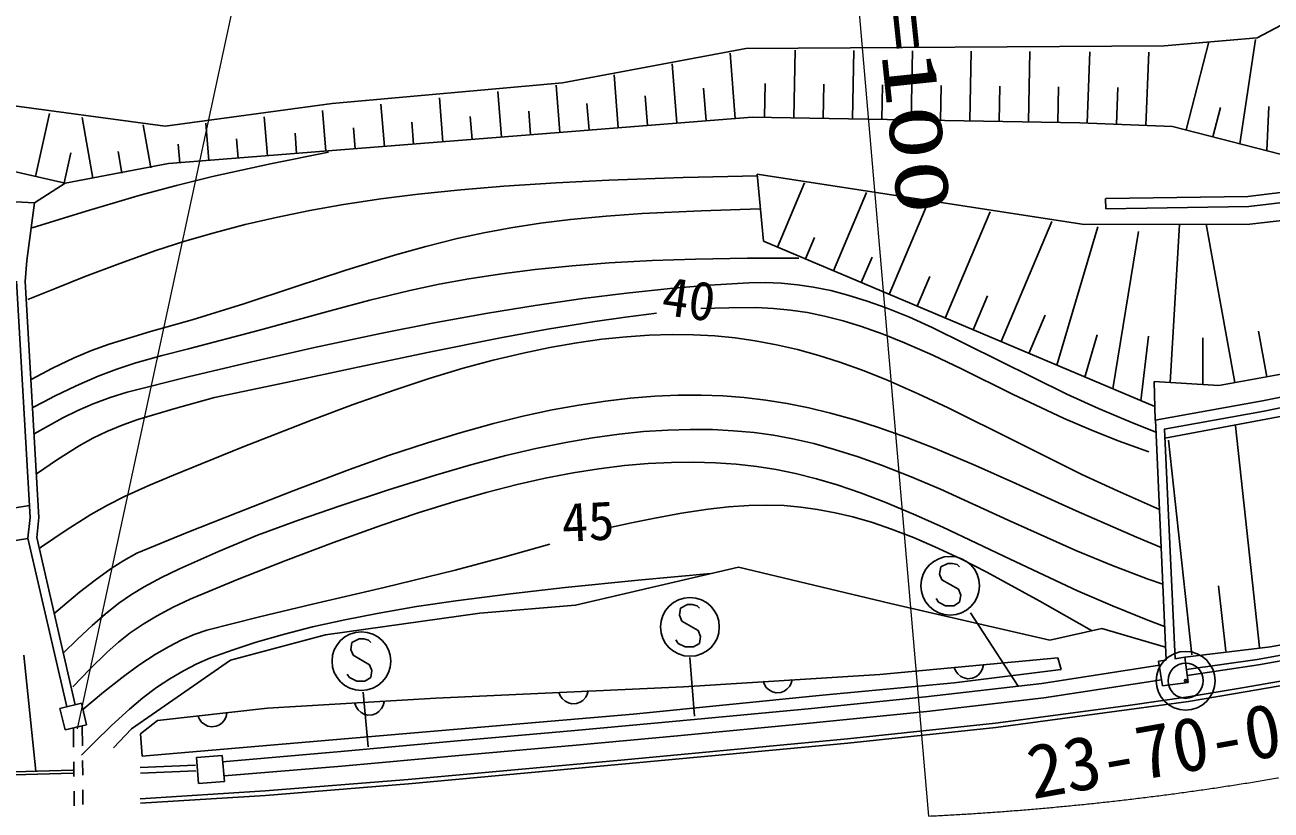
# Model space of a CAD drawing. Units: millimetres, scale not verified. Extents: x 40000 to 680000, y 20000 to 380000.
# Drawn here: x 347036 to 389500, y 280916 to 307678 of the extents above; entities that cross this region are included whole.
import ezdxf
from ezdxf.enums import TextEntityAlignment as Align

# ---------------------------------------------------------------- set-up
doc = ezdxf.new("R2010")
doc.units = ezdxf.units.MM
doc.header["$LTSCALE"] = 1000
doc.linetypes.add('CHAIN', pattern=[18.5, 12, -1.5, 3.5, -1.5])
for name, color, linetype, lineweight in [('M-BGD', 7, 'Continuous', 25), ('M-BGD-EXST', 7, 'Continuous', 25), ('M-BMK', 2, 'CHAIN', 13), ('M-BMK-SRVR', 3, 'Continuous', 25), ('M-STR-HTXT', 7, 'Continuous', 13)]:
    doc.layers.add(name, color=color, linetype=linetype, lineweight=lineweight)
doc.styles.add('ＭＳ ゴシック', font='')
doc.styles.get('ＭＳ ゴシック').set_extended_font_data('MS Gothic')

msp = doc.modelspace()

# ---------------------------------------------------------------- linework, layer by layer
at = {"layer": 'M-BGD'}
for p, q in [((389025, 307240), (391545, 308578)), ((389025, 307240), (385857, 306966)), ((386601, 304101), (387380, 307098)), ((388436, 303625), (388971, 307176)), ((365349, 305700), (371599, 306879)), ((371243, 304492), (371064, 306719)), ((371599, 306879), (385857, 306966)), ((373241, 304512), (373281, 306820)), ((375240, 304477), (375281, 306808)), ((377239, 304442), (377280, 306796)), ((379238, 304407), (379280, 306785)), ((381237, 304371), (381279, 306773)), ((383236, 304331), (383328, 306761)), ((385234, 304255), (385329, 306749)), ((369250, 304332), (369088, 306349)), ((367257, 304172), (367112, 305979)), ((357507, 304995), (365349, 305700)), ((363271, 303851), (363146, 305410)), ((365264, 304012), (365135, 305626)), ((370247, 304412), (370157, 305525)), ((372241, 304530), (372261, 305684)), ((374240, 304495), (374261, 305660)), ((376239, 304459), (376260, 305637)), ((378238, 304424), (378259, 305613)), ((380238, 304389), (380259, 305590)), ((382237, 304354), (382258, 305569)), ((384235, 304293), (384282, 305540)), ((345807, 305034), (351811, 304229)), ((357507, 304995), (351811, 304229)), ((359285, 303531), (359169, 304978)), ((361278, 303691), (361158, 305194)), ((366261, 304092), (366188, 304995)), ((368254, 304252), (368173, 305260)), ((389353, 303386), (389427, 304900)), ((347396, 302514), (347877, 304659)), ((349356, 302455), (348990, 304525)), ((371814, 304538), (351925, 302959)), ((355299, 303211), (355192, 304546)), ((357292, 303371), (357181, 304762)), ((362275, 303771), (362212, 304551)), ((364268, 303931), (364203, 304739)), ((371814, 304538), (382982, 304341)), ((387519, 303863), (387777, 304859)), ((351325, 302802), (351065, 304272)), ((353306, 303051), (353204, 304330)), ((358289, 303451), (358231, 304175)), ((360282, 303611), (360221, 304363)), ((382982, 304341), (386143, 304221)), ((386143, 304221), (389812, 303267)), ((354303, 303131), (354249, 303798)), ((356296, 303291), (356240, 303986)), ((348371, 302296), (348601, 303321)), ((350340, 302629), (350210, 303363)), ((352310, 302971), (352258, 303610)), ((357376, 303345), (355403, 302942)), ((346118, 302801), (348407, 302288)), ((351925, 302959), (348407, 302288)), ((355403, 302942), (353432, 302508)), ((353432, 302508), (352196, 302207)), ((366935, 302387), (365143, 302300)), ((369466, 302474), (366935, 302387)), ((371998, 302539), (369466, 302474)), ((383129, 300878), (371992, 302596)), ((372203, 300304), (371992, 302596)), ((388711, 301830), (393944, 302462)), ((348407, 302288), (347364, 301608)), ((352196, 302207), (350966, 301876)), ((361893, 302060), (360440, 301908)), ((363354, 302184), (361893, 302060)), ((365143, 302300), (363354, 302184)), ((372679, 300102), (373603, 302290)), ((374584, 299297), (375710, 301962)), ((388738, 301485), (394011, 302111)), ((342421, 301908), (347364, 301608)), ((347107, 299646), (347364, 301608)), ((350966, 301876), (349126, 301333)), ((357896, 301553), (356746, 301349)), ((359167, 301745), (357896, 301553)), ((360440, 301908), (359167, 301745)), ((376488, 298492), (377817, 301635)), ((383860, 301757), (383866, 301407)), ((383867, 301764), (388711, 301830)), ((388775, 300881), (394140, 301522)), ((349126, 301333), (347288, 300761)), ((355598, 301116), (354539, 300871)), ((356746, 301349), (355598, 301116)), ((366846, 301162), (365624, 301046)), ((368074, 301249), (366846, 301162)), ((370075, 301344), (368074, 301249)), ((372081, 301409), (370075, 301344)), ((378393, 297687), (379923, 301308)), ((383868, 301410), (388738, 301485)), ((354539, 300871), (353483, 300596)), ((363598, 300767), (362679, 300596)), ((364610, 300922), (363598, 300767)), ((365624, 301046), (364610, 300922)), ((380298, 296882), (382030, 300980)), ((382202, 296077), (383598, 300791)), ((383129, 300878), (388775, 300881)), ((386064, 295488), (386377, 300880)), ((388266, 295489), (387293, 300881)), ((352486, 300305), (351497, 299986)), ((353483, 300596), (352486, 300305)), ((361766, 300395), (360694, 300125)), ((362679, 300596), (361766, 300395)), ((372203, 300304), (385536, 294669)), ((373631, 299700), (373939, 300428)), ((384107, 295272), (384987, 300631)), ((351497, 299986), (350271, 299551)), ((359628, 299826), (357935, 299303)), ((360694, 300125), (359628, 299826)), ((347107, 299646), (347049, 298935)), ((350271, 299551), (349052, 299086)), ((365683, 299467), (364424, 299339)), ((366947, 299566), (365683, 299467)), ((368414, 299647), (366947, 299566)), ((369882, 299698), (368414, 299647)), ((371655, 299728), (369882, 299698)), ((373413, 299728), (371655, 299728)), ((375536, 298895), (375904, 299766)), ((349052, 299086), (348097, 298708)), ((357935, 299303), (356248, 298751)), ((362162, 299020), (361155, 298837)), ((363293, 299195), (362162, 299020)), ((364424, 299339), (363293, 299195)), ((377441, 298090), (377869, 299104)), ((347210, 290894), (346749, 298939)), ((347049, 298935), (347511, 290887)), ((348097, 298708), (347140, 298323)), ((356248, 298751), (354495, 298176)), ((360150, 298623), (358791, 298296)), ((361155, 298837), (360150, 298623)), ((367530, 298539), (366045, 298354)), ((369019, 298694), (367530, 298539)), ((370362, 298806), (369019, 298694)), ((371706, 298888), (370362, 298806)), ((372258, 298897), (371706, 298888)), ((372806, 298877), (372258, 298897)), ((373359, 298824), (372806, 298877)), ((373903, 298742), (373359, 298824)), ((374495, 298620), (373903, 298742)), ((375077, 298470), (374495, 298620)), ((354495, 298176), (352735, 297630)), ((358791, 298296), (357433, 297938)), ((364426, 298120), (362807, 297856)), ((366045, 298354), (364426, 298120)), ((375735, 298267), (375077, 298470)), ((376384, 298035), (375735, 298267)), ((379345, 297285), (379835, 298443)), ((357433, 297938), (355026, 297273)), ((362807, 297856), (360976, 297525)), ((366458, 297567), (367501, 297718)), ((367501, 297718), (368552, 297852)), ((370072, 298007), (371023, 298040)), ((371023, 298040), (371967, 298043)), ((371967, 298043), (372547, 298017)), ((372547, 298017), (373121, 297960)), ((373121, 297960), (373703, 297871)), ((373703, 297871), (374281, 297752)), ((374281, 297752), (374914, 297589)), ((377173, 297717), (376384, 298035)), ((377951, 297370), (377173, 297717)), ((381250, 296480), (381800, 297781)), ((352735, 297630), (351318, 297227)), ((355026, 297273), (352608, 296635)), ((360976, 297525), (359150, 297164)), ((363243, 297012), (364846, 297304)), ((364846, 297304), (366458, 297567)), ((374914, 297589), (375547, 297394)), ((375547, 297394), (376278, 297135)), ((380250, 296232), (377951, 297370)), ((389351, 295685), (389069, 297244)), ((351318, 297227), (349908, 296794)), ((359150, 297164), (356904, 296685)), ((360812, 296527), (363243, 297012)), ((365846, 296844), (364928, 296684)), ((366693, 296962), (365846, 296844)), ((367532, 297050), (366693, 296962)), ((368313, 297102), (367532, 297050)), ((369091, 297123), (368313, 297102)), ((369821, 297115), (369091, 297123)), ((370547, 297076), (369821, 297115)), ((371235, 297010), (370547, 297076)), ((371918, 296915), (371235, 297010)), ((372643, 296779), (371918, 296915)), ((376278, 297135), (377003, 296846)), ((377003, 296846), (377977, 296417)), ((383155, 295675), (383572, 297113)), ((385059, 294870), (385318, 297070)), ((387170, 295424), (387170, 297015)), ((349308, 296576), (348719, 296330)), ((349908, 296794), (349308, 296576)), ((351714, 296413), (350818, 296159)), ((352608, 296635), (351714, 296413)), ((356904, 296685), (354664, 296177)), ((358385, 296011), (360812, 296527)), ((364009, 296493), (362990, 296248)), ((364928, 296684), (364009, 296493)), ((373360, 296614), (372643, 296779)), ((374090, 296412), (373360, 296614)), ((374810, 296182), (374090, 296412)), ((377977, 296417), (378950, 295956)), ((347977, 295974), (347244, 295595)), ((348719, 296330), (347977, 295974)), ((350818, 296159), (350173, 295945)), ((354664, 296177), (352594, 295686)), ((355939, 295485), (358385, 296011)), ((361973, 295973), (360808, 295624)), ((362990, 296248), (361973, 295973)), ((375633, 295884), (374810, 296182)), ((382539, 295092), (380250, 296232)), ((387723, 295391), (392063, 296174)), ((349533, 295702), (348787, 295376)), ((350173, 295945), (349533, 295702)), ((352594, 295686), (350518, 295163)), ((360808, 295624), (359649, 295245)), ((376450, 295556), (375633, 295884)), ((377479, 295106), (376450, 295556)), ((378950, 295956), (380691, 295097)), ((393444, 295711), (389205, 294863)), ((348787, 295376), (348049, 295019)), ((350518, 295163), (349936, 294980)), ((353494, 294976), (355939, 295485)), ((359649, 295245), (358219, 294742)), ((385549, 294208), (385511, 295520)), ((385511, 295520), (387723, 295391)), ((393530, 295377), (389268, 294517)), ((347677, 294833), (347302, 294643)), ((348049, 295019), (347677, 294833)), ((349361, 294768), (348841, 294541)), ((349936, 294980), (349361, 294768)), ((352187, 294617), (353494, 294976)), ((358219, 294742), (356798, 294210)), ((365909, 294722), (364999, 294554)), ((366819, 294859), (365909, 294722)), ((367662, 294957), (366819, 294859)), ((368503, 295024), (367662, 294957)), ((369293, 295058), (368503, 295024)), ((370074, 295061), (369293, 295058)), ((370813, 295035), (370074, 295061)), ((371549, 294979), (370813, 295035)), ((372286, 294891), (371549, 294979)), ((373014, 294774), (372286, 294891)), ((373754, 294626), (373014, 294774)), ((378498, 294626), (377479, 295106)), ((380691, 295097), (382445, 294265)), ((383618, 294603), (382539, 295092)), ((389205, 294863), (385549, 294208)), ((393587, 295072), (389337, 294235)), ((348327, 294284), (347835, 294015)), ((348841, 294541), (348327, 294284)), ((350885, 294228), (352187, 294617)), ((363999, 294338), (363000, 294091)), ((364999, 294554), (363999, 294338)), ((374489, 294448), (373754, 294626)), ((375311, 294216), (374489, 294448)), ((380776, 293490), (378498, 294626)), ((384698, 294148), (383618, 294603)), ((389268, 294517), (385860, 293897)), ((347835, 294015), (347347, 293738)), ((349824, 293825), (350348, 294040)), ((350348, 294040), (350885, 294228)), ((356798, 294210), (354417, 293271)), ((363000, 294091), (361873, 293779)), ((368940, 293870), (368115, 293815)), ((369707, 293893), (368940, 293870)), ((370465, 293885), (369707, 293893)), ((371180, 293848), (370465, 293885)), ((371886, 293782), (371180, 293848)), ((376124, 293956), (375311, 294216)), ((377089, 293612), (376124, 293956)), ((382445, 294265), (383361, 293872)), ((383361, 293872), (384288, 293507)), ((385576, 293802), (384698, 294148)), ((385558, 294217), (385921, 286029)), ((386226, 286074), (385867, 293904)), ((389337, 294235), (385877, 293597)), ((389108, 286461), (388284, 294012)), ((348886, 293334), (349346, 293592)), ((349346, 293592), (349824, 293825)), ((360751, 293437), (359423, 292997)), ((361873, 293779), (360751, 293437)), ((365468, 293446), (364448, 293237)), ((366379, 293603), (365468, 293446)), ((367288, 293729), (366379, 293603)), ((368115, 293815), (367288, 293729)), ((372549, 293690), (371886, 293782)), ((373203, 293570), (372549, 293690)), ((373914, 293406), (373203, 293570)), ((378049, 293237), (377089, 293612)), ((383052, 292359), (380776, 293490)), ((384288, 293507), (385330, 293131)), ((386800, 286209), (386002, 293523)), ((348149, 292868), (348886, 293334)), ((354417, 293271), (352094, 292331)), ((359423, 292997), (358099, 292527)), ((363428, 292998), (362227, 292682)), ((364448, 293237), (363428, 292998)), ((374621, 293212), (373914, 293406)), ((375426, 292957), (374621, 293212)), ((379429, 292656), (378049, 293237)), ((347430, 292377), (348149, 292868)), ((362227, 292682), (361032, 292336)), ((367463, 292657), (366593, 292549)), ((368270, 292727), (367463, 292657)), ((369069, 292767), (368270, 292727)), ((369821, 292776), (369069, 292767)), ((370569, 292754), (369821, 292776)), ((371273, 292704), (370569, 292754)), ((371974, 292624), (371273, 292704)), ((372636, 292520), (371974, 292624)), ((376226, 292672), (375426, 292957)), ((377236, 292275), (376226, 292672)), ((380799, 292045), (379429, 292656)), ((352094, 292331), (351258, 291985)), ((358099, 292527), (356179, 291802)), ((361032, 292336), (359396, 291823)), ((364769, 292228), (363815, 292014)), ((365721, 292411), (364769, 292228)), ((366593, 292549), (365721, 292411)), ((373294, 292386), (372636, 292520)), ((374004, 292207), (373294, 292386)), ((374709, 291999), (374004, 292207)), ((378237, 291849), (377236, 292275)), ((384264, 291794), (383052, 292359)), ((351258, 291985), (350431, 291609)), ((356179, 291802), (354289, 291057)), ((359396, 291823), (357781, 291286)), ((362748, 291741), (361682, 291438)), ((363815, 292014), (362748, 291741)), ((375512, 291728), (374709, 291999)), ((376311, 291426), (375512, 291728)), ((380544, 290800), (378237, 291849)), ((382856, 291113), (380799, 292045)), ((385693, 291166), (384264, 291794)), ((349854, 291314), (349287, 290990)), ((350431, 291609), (349854, 291314)), ((361682, 291438), (360437, 291049)), ((371707, 291298), (371012, 291251)), ((372307, 291311), (371707, 291298)), ((372904, 291293), (372307, 291311)), ((377317, 291008), (376311, 291426)), ((342182, 290496), (347188, 291294)), ((347135, 290187), (347210, 290894)), ((347511, 290887), (347438, 290205)), ((349287, 290990), (348438, 290454)), ((354289, 291057), (352563, 290378)), ((357781, 291286), (356362, 290798)), ((360437, 291049), (359199, 290631)), ((369409, 291036), (368496, 290867)), ((370313, 291173), (369409, 291036)), ((371012, 291251), (370313, 291173)), ((373474, 291245), (372904, 291293)), ((374041, 291167), (373474, 291245)), ((374648, 291052), (374041, 291167)), ((375252, 290906), (374648, 291052)), ((375915, 290714), (375252, 290906)), ((378319, 290559), (377317, 291008)), ((384909, 290215), (382856, 291113)), ((348438, 290454), (347599, 289888)), ((356362, 290798), (354966, 290286)), ((359199, 290631), (357555, 290038)), ((367707, 290705), (366918, 290535)), ((368496, 290867), (367707, 290705)), ((376568, 290493), (375915, 290714)), ((377311, 290207), (376568, 290493)), ((380608, 289467), (378319, 290559)), ((382852, 289764), (380544, 290800)), ((342231, 289391), (347138, 290172)), ((347135, 290187), (348461, 284435)), ((347438, 290205), (348753, 284506)), ((352563, 290378), (350854, 289673)), ((354966, 290286), (353635, 289729)), ((357555, 290038), (355929, 289418)), ((378043, 289894), (377311, 290207)), ((385751, 289867), (384909, 290215)), ((347554, 289857), (347508, 289826)), ((347599, 289888), (347554, 289857)), ((350854, 289673), (350408, 289424)), ((353635, 289729), (352305, 289139)), ((364924, 289982), (363315, 289524)), ((378930, 289476), (378043, 289894)), ((384066, 289266), (382852, 289764)), ((350408, 289424), (349973, 289146)), ((355929, 289418), (354279, 288772)), ((363315, 289524), (361697, 289095)), ((365799, 287900), (371351, 289200)), ((371351, 289200), (376528, 287957)), ((379809, 289030), (378930, 289476)), ((382899, 288388), (380608, 289467)), ((385280, 288801), (384066, 289266)), ((349429, 288756), (348901, 288340)), ((349973, 289146), (349429, 288756)), ((351695, 288845), (351101, 288526)), ((352305, 289139), (351695, 288845)), ((354279, 288772), (352669, 288108)), ((361697, 289095), (359275, 288504)), ((367929, 288751), (365443, 288503)), ((370410, 288980), (367929, 288751)), ((381621, 288037), (379809, 289030)), ((385807, 288612), (385280, 288801)), ((348901, 288340), (348462, 287975)), ((351101, 288526), (350664, 288259)), ((359275, 288504), (356841, 287935)), ((365443, 288503), (363584, 288292)), ((384096, 287873), (382899, 288388)), ((387954, 286335), (387711, 288565)), ((348462, 287975), (348027, 287605)), ((350239, 287965), (349775, 287599)), ((350664, 288259), (350239, 287965)), ((352669, 288108), (352088, 287832)), ((356841, 287935), (355032, 287505)), ((361720, 288052), (360381, 287852)), ((363584, 288292), (361720, 288052)), ((362534, 287630), (365799, 287900)), ((376528, 287957), (381961, 286708)), ((383383, 287039), (381621, 288037)), ((349775, 287599), (349323, 287205)), ((351521, 287529), (351067, 287255)), ((352088, 287832), (351521, 287529)), ((355032, 287505), (353234, 287047)), ((357276, 286884), (362534, 287630)), ((359042, 287622), (357937, 287404)), ((360381, 287852), (359042, 287622)), ((385298, 287390), (384096, 287873)), ((349323, 287205), (348830, 286742)), ((351067, 287255), (350626, 286954)), ((356839, 287157), (355876, 286910)), ((357937, 287404), (356839, 287157)), ((381961, 286708), (383731, 287110)), ((383731, 287110), (385902, 286467)), ((385870, 287174), (385298, 287390)), ((389481, 286486), (392855, 287104)), ((348830, 286742), (348340, 286264)), ((350223, 286639), (349834, 286297)), ((350626, 286954), (350223, 286639)), ((352388, 286717), (351927, 286484)), ((352806, 286896), (352388, 286717)), ((353234, 287047), (352806, 286896)), ((354045, 286023), (357276, 286884)), ((354916, 286634), (354131, 286382)), ((355876, 286910), (354916, 286634)), ((393520, 286863), (389030, 286053)), ((393567, 286674), (389074, 285867)), ((349834, 286297), (349245, 285720)), ((351479, 286224), (350951, 285878)), ((351927, 286484), (351479, 286224)), ((354131, 286382), (353355, 286102)), ((386557, 286124), (389481, 286486)), ((347404, 282240), (346998, 286197)), ((350951, 285878), (350441, 285508)), ((350671, 283687), (354045, 286023)), ((352893, 285898), (352438, 285664)), ((353355, 286102), (352893, 285898)), ((376163, 285533), (382235, 286102)), ((379668, 285741), (379697, 285864)), ((385697, 285854), (381688, 285235)), ((382235, 286102), (382350, 285704)), ((385667, 285990), (385916, 286024)), ((385802, 285148), (385667, 285990)), ((386222, 286071), (386557, 286124)), ((386557, 286124), (386674, 285265)), ((389030, 286053), (386619, 285708)), ((389074, 285867), (386644, 285507)), ((349245, 285720), (348671, 285117)), ((350441, 285508), (349715, 284933)), ((351975, 285392), (351525, 285091)), ((352438, 285664), (351975, 285392)), ((369474, 285122), (376163, 285533)), ((373152, 285247), (373186, 285369)), ((378701, 285771), (378752, 285655)), ((382350, 285704), (378704, 285252)), ((378752, 285655), (378821, 285561)), ((378821, 285561), (378930, 285471)), ((378930, 285471), (379036, 285420)), ((379036, 285420), (379159, 285392)), ((379159, 285392), (379318, 285407)), ((379318, 285407), (379434, 285458)), ((379434, 285458), (379528, 285527)), ((379528, 285527), (379618, 285636)), ((379618, 285636), (379668, 285741)), ((385769, 285358), (381756, 284742)), ((390955, 285505), (388577, 285092)), ((349715, 284933), (349009, 284342)), ((351525, 285091), (351052, 284737)), ((361038, 284727), (369474, 285122)), ((365234, 284933), (365280, 284815)), ((366199, 284866), (366232, 284988)), ((372187, 285314), (372234, 285197)), ((372234, 285197), (372299, 285100)), ((372299, 285100), (372404, 285006)), ((372404, 285006), (372508, 284951)), ((372508, 284951), (372630, 284918)), ((372630, 284918), (372789, 284927)), ((372789, 284927), (372907, 284973)), ((372907, 284973), (373004, 285039)), ((373004, 285039), (373098, 285144)), ((373098, 285144), (373152, 285247)), ((378704, 285252), (374212, 284834)), ((381688, 285235), (377726, 284781)), ((386674, 285265), (385802, 285148)), ((388577, 285092), (386673, 284771)), ((388611, 284952), (386688, 284614)), ((390970, 285348), (388611, 284952)), ((348231, 284378), (348959, 284556)), ((349137, 283827), (348959, 284556)), ((351052, 284737), (350599, 284360)), ((355302, 284388), (361038, 284727)), ((358280, 284551), (358326, 284433)), ((359245, 284484), (359278, 284606)), ((365280, 284815), (365345, 284719)), ((365345, 284719), (365451, 284624)), ((365451, 284624), (365554, 284570)), ((365554, 284570), (365676, 284536)), ((365676, 284536), (365836, 284545)), ((365836, 284545), (365953, 284592)), ((365953, 284592), (366050, 284657)), ((366050, 284657), (366144, 284762)), ((366144, 284762), (366199, 284866)), ((374212, 284834), (367762, 284184)), ((377726, 284781), (373724, 284368)), ((381756, 284742), (377772, 284275)), ((386673, 284771), (384632, 284479)), ((386688, 284614), (384664, 284342)), ((348408, 283650), (348231, 284378)), ((350599, 284360), (349987, 283800)), ((351549, 283973), (355302, 284388)), ((352928, 284125), (352981, 284010)), ((353847, 284005), (353896, 284111)), ((353896, 284111), (353922, 284235)), ((358326, 284433), (358392, 284337)), ((358392, 284337), (358497, 284242)), ((358497, 284242), (358600, 284188)), ((358600, 284188), (358722, 284155)), ((358722, 284155), (358882, 284163)), ((358882, 284163), (359000, 284210)), ((359000, 284210), (359096, 284275)), ((359096, 284275), (359191, 284381)), ((359191, 284381), (359245, 284484)), ((367762, 284184), (360310, 283547)), ((373724, 284368), (369231, 283950)), ((377772, 284275), (373784, 283883)), ((384632, 284479), (380108, 283882)), ((384663, 284342), (380120, 283728)), ((348408, 283650), (349137, 283827)), ((348688, 283718), (348695, 283062)), ((348740, 283731), (349130, 283826)), ((348988, 283791), (348994, 283111)), ((349987, 283800), (349395, 283217)), ((350671, 283687), (350053, 283039)), ((350979, 283517), (351549, 283973)), ((352981, 284010), (353052, 283918)), ((353052, 283918), (353162, 283829)), ((353162, 283829), (353268, 283780)), ((353268, 283780), (353392, 283754)), ((353392, 283754), (353551, 283771)), ((353551, 283771), (353666, 283824)), ((353666, 283824), (353759, 283895)), ((353759, 283895), (353847, 284005)), ((369231, 283950), (365775, 283627)), ((373784, 283883), (369273, 283448)), ((380108, 283882), (375061, 283347)), ((380120, 283728), (375073, 283194)), ((351030, 282759), (350979, 283517)), ((360310, 283547), (351030, 282759)), ((361781, 283276), (357798, 282914)), ((365775, 283627), (361781, 283276)), ((369273, 283448), (365817, 283125)), ((375061, 283347), (367347, 282619)), ((349184, 283004), (348969, 282786)), ((349395, 283217), (349184, 283004)), ((357798, 282914), (353766, 282566)), ((365817, 283125), (361822, 282775)), ((375073, 283194), (367375, 282484)), ((348700, 282562), (348705, 282062)), ((349000, 282611), (349005, 282111)), ((352853, 282452), (350963, 282370)), ((352880, 282710), (353763, 282780)), ((352951, 281826), (352880, 282710)), ((353763, 282780), (353835, 281896)), ((357839, 282413), (353824, 282083)), ((361822, 282775), (357839, 282413)), ((367347, 282619), (360093, 281960)), ((367375, 282484), (360104, 281808)), ((346667, 282219), (348669, 282276)), ((346673, 282120), (348672, 282176)), ((352862, 282252), (350972, 282170)), ((360093, 281960), (355220, 281569)), ((348710, 281562), (348715, 281062)), ((349010, 281611), (349015, 281111)), ((355220, 281569), (350967, 281301)), ((353835, 281896), (352951, 281826)), ((360104, 281808), (355229, 281419)), ((355229, 281419), (350976, 281150))]:
    msp.add_line(p, q, dxfattribs=at)
at = {"layer": 'M-BGD-EXST'}
for p, q in [((378245, 289203), (378205, 288963)), ((378485, 289323), (378245, 289203)), ((378645, 289323), (378485, 289323)), ((378805, 289283), (378645, 289323)), ((378885, 289203), (378805, 289283)), ((378205, 288963), (378285, 288763)), ((378285, 288763), (378845, 288443)), ((378845, 288443), (378925, 288243)), ((369618, 287918), (369378, 287798)), ((369778, 287918), (369618, 287918)), ((369938, 287878), (369778, 287918)), ((378165, 288003), (378085, 288123)), ((378405, 287883), (378165, 288003)), ((378885, 288003), (378685, 287883)), ((378925, 288243), (378885, 288003)), ((369378, 287798), (369338, 287558)), ((369338, 287558), (369418, 287358)), ((370018, 287798), (369938, 287878)), ((378685, 287883), (378405, 287883)), ((380877, 285135), (379258, 287636)), ((369418, 287358), (369978, 287038)), ((358181, 286631), (358141, 286391)), ((358421, 286751), (358181, 286631)), ((358581, 286751), (358421, 286751)), ((358741, 286711), (358581, 286751)), ((358821, 286631), (358741, 286711)), ((369298, 286598), (369218, 286718)), ((369978, 287038), (370058, 286838)), ((370058, 286838), (370018, 286598)), ((358141, 286391), (358221, 286191)), ((369538, 286478), (369298, 286598)), ((369818, 286478), (369538, 286478)), ((370018, 286598), (369818, 286478)), ((358221, 286191), (358781, 285871)), ((358781, 285871), (358861, 285671)), ((369849, 284113), (369691, 286116)), ((358101, 285431), (358021, 285551)), ((358341, 285311), (358101, 285431)), ((358821, 285431), (358621, 285311)), ((358861, 285671), (358821, 285431)), ((358621, 285311), (358341, 285311)), ((358736, 283070), (358566, 284938))]:
    msp.add_line(p, q, dxfattribs=at)
for centre in [(378565, 288563), (369698, 287158), (358501, 285991)]:
    msp.add_circle(centre, 1000, dxfattribs=at)
at = {"layer": 'M-BMK'}
msp.add_arc((372926, 380564), 99973, 272.81522, 311.39175, dxfattribs=at)
at = {"layer": 'M-BMK-SRVR'}
for radius in [1000, 600, 40]:
    msp.add_circle((386589, 285325), radius, dxfattribs=at)
at = {"layer": 'M-STR-HTXT'}
for p, q in [((348823, 283686), (358304, 327661)), ((377836, 280713), (375282, 310376))]:
    msp.add_line(p, q, dxfattribs=at)

# ---------------------------------------------------------------- texts
at = {"layer": 'M-BGD', "style": 'ＭＳ ゴシック'}
for s, rotation, p in [('40', 352, (368628, 297418)), ('45', 3, (365382, 289658))]:
    msp.add_text(s, height=1320, rotation=rotation, dxfattribs=at).set_placement(p, align=Align.BOTTOM_LEFT)
at = {"layer": 'M-BMK-SRVR', "style": 'ＭＳ ゴシック'}
msp.add_text('23-70-0-2', height=1833, rotation=10, dxfattribs=at).set_placement((381471, 280746), align=Align.BOTTOM_LEFT)
at = {"layer": 'M-STR-HTXT', "style": 'ＭＳ ゴシック', "width": 1.5}
msp.add_text('R=100', height=1833, rotation=276, dxfattribs=at).set_placement((375282, 310376), align=Align.BOTTOM_LEFT)

doc.saveas('drawing.dxf')
